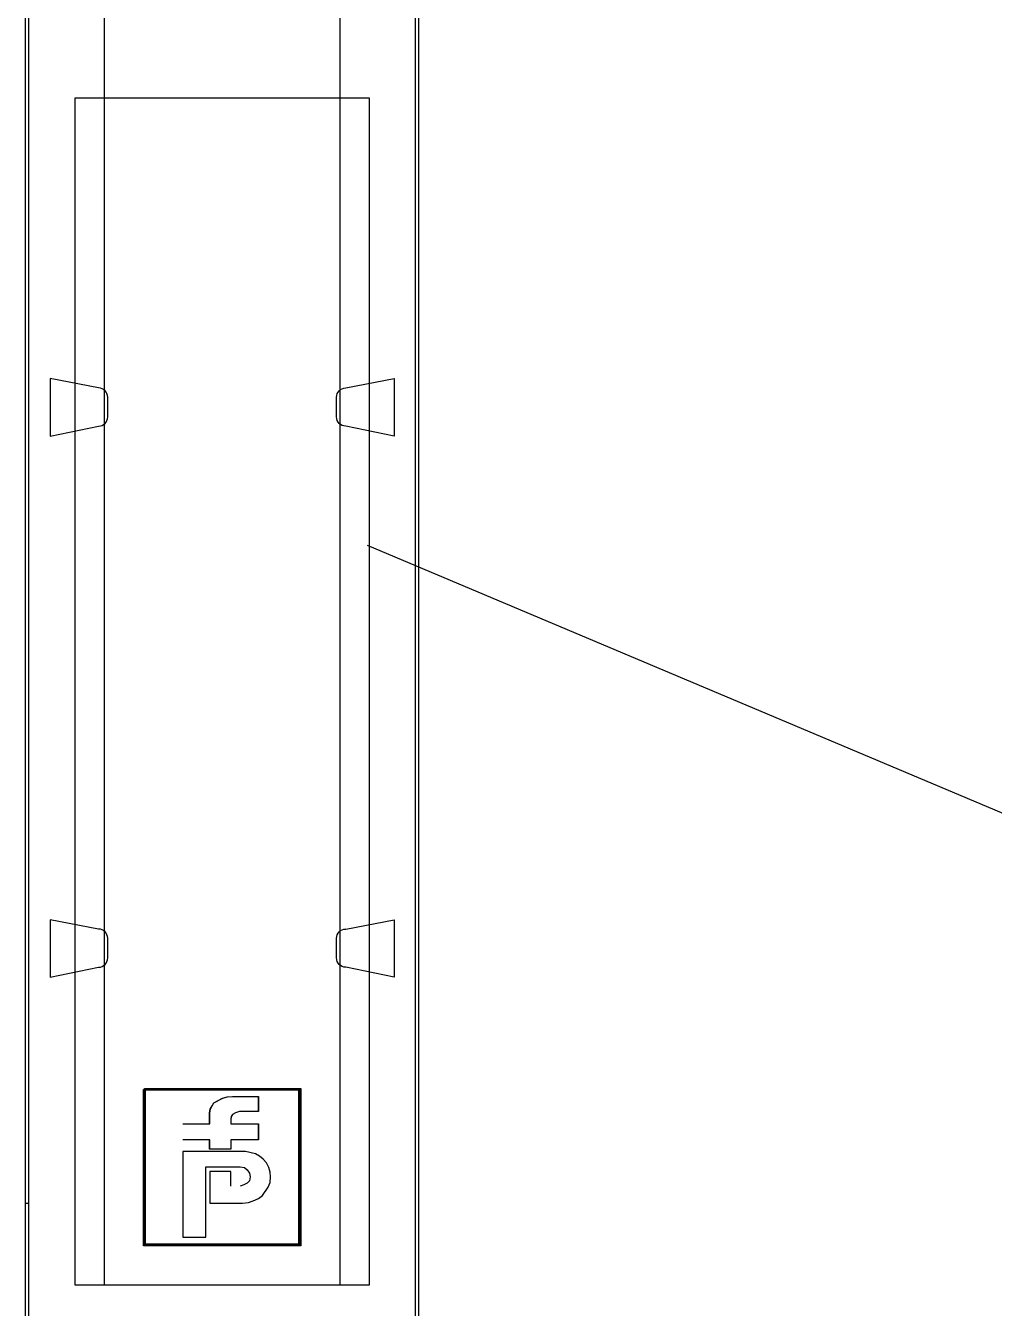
# Model space of a CAD drawing. Header units: metres. Extents: x 0 to 3575, y 0 to 842.
# Drawn here: x 2420.7 to 2490.5, y 538.9 to 631.4 of the extents above; entities that cross this region are included whole.
import ezdxf

# ---------------------------------------------------------------- set-up
doc = ezdxf.new("R2010")
doc.units = ezdxf.units.M
doc.layers.add('SCHEMATICS', color=7, linetype='Continuous')

msp = doc.modelspace()

# ---------------------------------------------------------------- linework, layer by layer
at = {"layer": 'SCHEMATICS', "color": 7}
for p, q in [((2420.9, 515.67), (2420.9, 737.973)), ((2448.792, 515.67), (2448.792, 737.973)), ((2420.672, 516.469), (2420.672, 737.031)), ((2420.672, 516.469), (2420.672, 737.031)), ((2449.018, 737.031), (2449.018, 516.469)), ((2449.018, 737.031), (2449.018, 516.469)), ((2425.928, 605.28), (2422.448, 605.957)), ((2422.448, 605.957), (2422.448, 601.806)), ((2443.761, 605.28), (2447.245, 605.957)), ((2447.245, 605.957), (2447.245, 601.806)), ((2426.59, 603.192), (2426.59, 604.614)), ((2443.1, 603.192), (2443.1, 604.614)), ((2422.448, 601.806), (2425.928, 602.525)), ((2447.245, 601.806), (2443.761, 602.525)), ((2518.185, 563.174), (2445.333, 593.908)), ((2425.928, 566.251), (2422.448, 566.926)), ((2422.448, 566.926), (2422.448, 562.777)), ((2443.761, 566.251), (2447.245, 566.926)), ((2447.245, 566.926), (2447.245, 562.777)), ((2426.59, 564.163), (2426.59, 565.585)), ((2443.1, 564.163), (2443.1, 565.585)), ((2422.448, 562.777), (2425.928, 563.496)), ((2447.245, 562.777), (2443.761, 563.496)), ((2429.176, 543.475), (2429.176, 554.686)), ((2429.176, 554.686), (2429.301, 554.686)), ((2429.237, 554.751), (2440.452, 554.751)), ((2429.237, 554.624), (2429.237, 554.751)), ((2440.452, 554.624), (2429.237, 554.624)), ((2429.301, 554.686), (2429.301, 543.475)), ((2440.388, 543.475), (2440.388, 554.686)), ((2440.388, 554.686), (2440.514, 554.686)), ((2440.452, 554.751), (2440.514, 554.751)), ((2440.452, 554.686), (2440.452, 554.751)), ((2440.452, 554.751), (2440.452, 554.624)), ((2440.514, 554.686), (2440.452, 554.686)), ((2440.514, 554.751), (2440.514, 554.686)), ((2440.514, 554.686), (2440.514, 543.475)), ((2433.987, 553.249), (2434.114, 553.503)), ((2434.002, 553.249), (2434.128, 553.502)), ((2434.114, 553.503), (2434.241, 553.714)), ((2434.128, 553.502), (2434.255, 553.712)), ((2434.241, 553.714), (2434.873, 554.051)), ((2434.255, 553.712), (2434.887, 554.051)), ((2434.873, 554.051), (2435.21, 554.137)), ((2434.887, 554.051), (2435.225, 554.137)), ((2435.21, 554.137), (2435.589, 554.18)), ((2435.225, 554.137), (2435.603, 554.18)), ((2435.589, 554.18), (2437.444, 554.18)), ((2435.603, 554.18), (2437.459, 554.18)), ((2437.444, 554.18), (2437.444, 553.08)), ((2437.459, 554.18), (2437.459, 553.08)), ((2433.944, 552.994), (2433.987, 553.249)), ((2433.944, 552.191), (2433.944, 552.994)), ((2433.96, 552.994), (2434.002, 553.249)), ((2433.96, 552.191), (2433.96, 552.994)), ((2435.505, 552.741), (2435.463, 552.572)), ((2435.463, 552.572), (2435.463, 552.191)), ((2435.518, 552.741), (2435.477, 552.571)), ((2435.477, 552.571), (2435.477, 552.191)), ((2435.589, 552.869), (2435.505, 552.741)), ((2435.603, 552.869), (2435.518, 552.741)), ((2435.8, 552.994), (2435.589, 552.869)), ((2435.813, 552.994), (2435.603, 552.869)), ((2436.093, 553.08), (2435.8, 552.994)), ((2436.108, 553.08), (2435.813, 552.994)), ((2437.444, 553.08), (2436.093, 553.08)), ((2437.459, 553.08), (2436.108, 553.08)), ((2432.006, 552.191), (2433.944, 552.191)), ((2432.019, 552.191), (2433.96, 552.191)), ((2435.463, 552.191), (2437.444, 552.191)), ((2435.477, 552.191), (2437.459, 552.191)), ((2437.444, 552.191), (2437.444, 551.048)), ((2437.459, 552.191), (2437.459, 551.048)), ((2433.944, 551.048), (2432.006, 551.048)), ((2433.96, 551.048), (2432.019, 551.048)), ((2433.944, 550.372), (2433.944, 551.048)), ((2433.96, 550.371), (2433.96, 551.048)), ((2437.444, 551.048), (2435.463, 551.048)), ((2435.463, 551.048), (2435.463, 550.372)), ((2437.459, 551.048), (2435.477, 551.048)), ((2435.477, 551.048), (2435.477, 550.371)), ((2436.531, 550.202), (2432.019, 550.202)), ((2432.019, 550.202), (2432.019, 544.024)), ((2435.463, 550.372), (2433.944, 550.372)), ((2435.477, 550.371), (2433.96, 550.371)), ((2437.248, 550.033), (2436.531, 550.202)), ((2437.542, 549.863), (2437.248, 550.033)), ((2437.796, 549.652), (2437.542, 549.863)), ((2438.049, 549.397), (2437.796, 549.652)), ((2433.664, 544.024), (2433.664, 549.102)), ((2433.664, 549.102), (2436.151, 549.102)), ((2435.477, 548.764), (2433.96, 548.764)), ((2433.96, 548.764), (2433.96, 546.48)), ((2435.477, 547.707), (2435.477, 548.764)), ((2436.151, 549.102), (2436.446, 549.059)), ((2436.446, 549.059), (2436.659, 548.891)), ((2436.659, 548.891), (2436.827, 548.637)), ((2438.217, 549.059), (2438.049, 549.397)), ((2438.259, 548.891), (2438.217, 549.059)), ((2438.301, 548.72), (2438.259, 548.891)), ((2438.343, 548.383), (2438.301, 548.72)), ((2436.405, 547.791), (2436.151, 547.707)), ((2436.659, 547.918), (2436.405, 547.791)), ((2436.827, 548.086), (2436.659, 547.918)), ((2436.827, 548.637), (2436.869, 548.383)), ((2436.869, 548.383), (2436.827, 548.086)), ((2438.175, 547.621), (2438.301, 547.96)), ((2438.301, 547.96), (2438.343, 548.383)), ((2437.459, 546.817), (2437.753, 547.028)), ((2437.753, 547.028), (2438.175, 547.621)), ((2433.96, 546.48), (2436.321, 546.48)), ((2436.321, 546.48), (2436.742, 546.52)), ((2436.742, 546.52), (2437.079, 546.649)), ((2437.079, 546.649), (2437.459, 546.817)), ((2429.176, 543.411), (2429.176, 543.475)), ((2429.176, 543.475), (2429.237, 543.475)), ((2429.237, 543.411), (2429.176, 543.411)), ((2429.237, 543.411), (2429.237, 543.538)), ((2429.237, 543.538), (2440.452, 543.538)), ((2429.237, 543.475), (2429.237, 543.411)), ((2440.452, 543.411), (2429.237, 543.411)), ((2432.019, 544.024), (2433.664, 544.024)), ((2440.514, 543.475), (2440.388, 543.475)), ((2440.452, 543.538), (2440.452, 543.411)), ((2440.452, 543.411), (2440.452, 543.475)), ((2440.452, 543.475), (2440.514, 543.475)), ((2440.514, 543.411), (2440.452, 543.411)), ((2440.514, 543.475), (2440.514, 543.411))]:
    msp.add_line(p, q, dxfattribs=at)
for points in [[(2426.342, 540.575), (2443.349, 540.575), (2443.349, 647.157), (2426.342, 647.157), (2426.342, 540.575)], [(2424.216, 626.191), (2424.216, 540.576), (2445.475, 540.576), (2445.475, 626.191), (2424.216, 626.191)], [(2426.59, 604.614), (2426.577, 604.749), (2426.538, 604.874), (2426.477, 604.987), (2426.396, 605.085), (2426.298, 605.167), (2426.186, 605.228), (2426.061, 605.267), (2425.928, 605.28)], [(2443.1, 604.614), (2443.114, 604.749), (2443.153, 604.874), (2443.214, 604.987), (2443.295, 605.085), (2443.393, 605.167), (2443.506, 605.228), (2443.629, 605.267), (2443.761, 605.28)], [(2425.928, 602.525), (2426.061, 602.539), (2426.186, 602.577), (2426.298, 602.639), (2426.396, 602.721), (2426.477, 602.819), (2426.538, 602.933), (2426.577, 603.058), (2426.59, 603.192)], [(2443.761, 602.525), (2443.629, 602.539), (2443.506, 602.577), (2443.393, 602.639), (2443.295, 602.721), (2443.214, 602.819), (2443.153, 602.933), (2443.114, 603.058), (2443.1, 603.192)], [(2426.59, 565.585), (2426.577, 565.72), (2426.538, 565.845), (2426.477, 565.958), (2426.396, 566.056), (2426.298, 566.138), (2426.186, 566.199), (2426.061, 566.238), (2425.928, 566.251)], [(2443.1, 565.585), (2443.114, 565.72), (2443.153, 565.845), (2443.214, 565.958), (2443.295, 566.056), (2443.393, 566.138), (2443.506, 566.199), (2443.629, 566.238), (2443.761, 566.251)], [(2425.928, 563.496), (2426.061, 563.51), (2426.186, 563.548), (2426.298, 563.61), (2426.396, 563.691), (2426.477, 563.789), (2426.538, 563.903), (2426.577, 564.028), (2426.59, 564.163)], [(2443.761, 563.496), (2443.629, 563.51), (2443.506, 563.548), (2443.393, 563.61), (2443.295, 563.691), (2443.214, 563.789), (2443.153, 563.903), (2443.114, 564.028), (2443.1, 564.163)], [(2429.237, 543.475), (2440.452, 543.475), (2440.452, 554.686), (2429.237, 554.686), (2429.237, 543.475)], [(2420.672, 546.511), (2420.676, 546.494), (2420.687, 546.482), (2420.703, 546.474), (2420.724, 546.471), (2420.749, 546.47), (2420.776, 546.471), (2420.805, 546.473), (2420.833, 546.476)], [(2420.833, 546.476), (2420.841, 546.476), (2420.849, 546.477), (2420.858, 546.477), (2420.866, 546.478), (2420.875, 546.478), (2420.883, 546.478), (2420.892, 546.479), (2420.9, 546.479)]]:
    msp.add_lwpolyline(points, dxfattribs=at)

doc.saveas('drawing.dxf')
